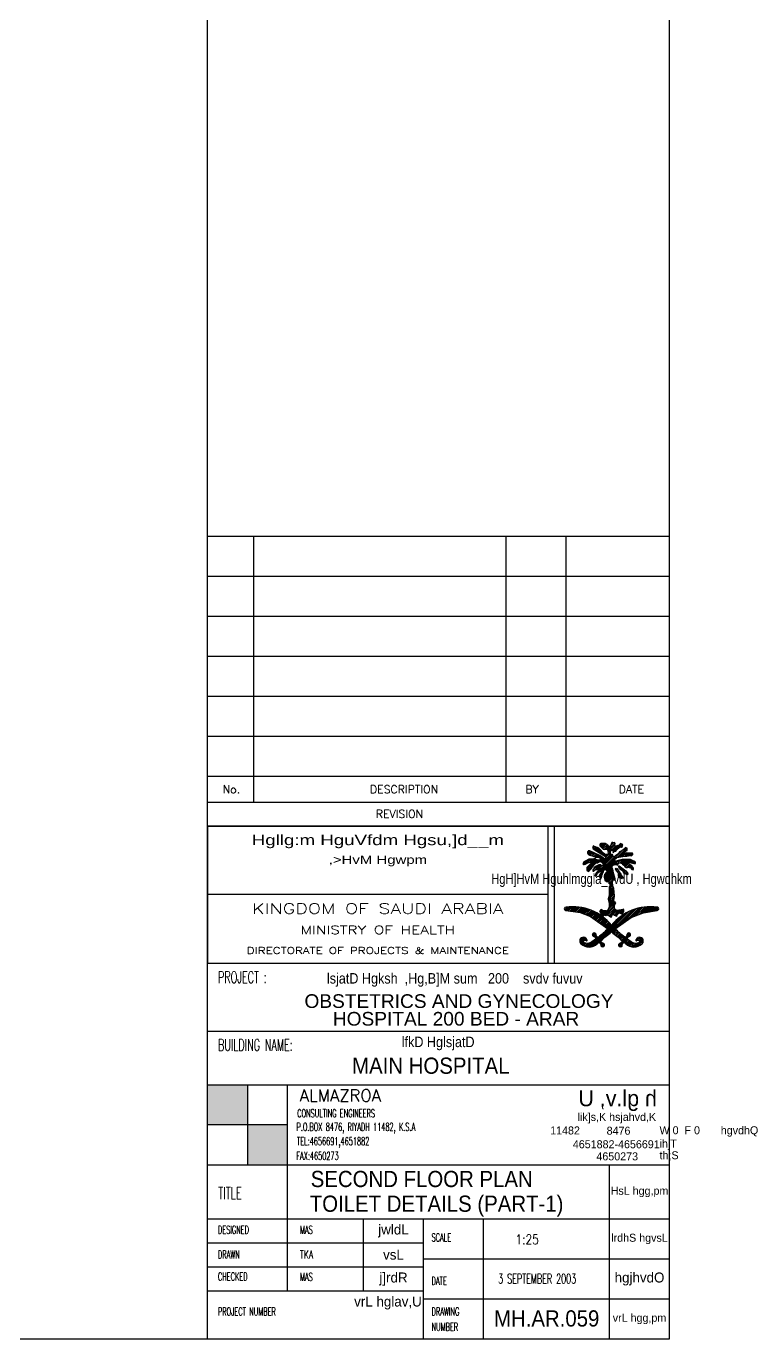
# Model space of a CAD drawing. Extents: x -263967 to -235090, y 196485 to 216410.
# Drawn here: x -239662 to -235090, y 196485 to 204689 of the extents above; entities that cross this region are included whole.
import ezdxf
from ezdxf.enums import TextEntityAlignment as Align

# ---------------------------------------------------------------- set-up
doc = ezdxf.new("R2010")
doc.units = 0
doc.header["$LTSCALE"] = 500
doc.header["$MEASUREMENT"] = 0
doc.layers.get('0').update_dxf_attribs({"linetype": 'CONTINUOUS'})
for name, color, linetype in [('BORDER', 4, 'CONTINUOUS'), ('TEXT-REV', 2, 'CONTINUOUS'), ('TITLE', 1, 'CONTINUOUS'), ('TXT', 2, 'CONTINUOUS'), ('TXT1', 2, 'CONTINUOUS')]:
    doc.layers.add(name, color=color, linetype=linetype)
doc.styles.add('ABORD1', font='XARB.shx', dxfattribs={"height": 500})
doc.styles.add('BR', font='BR.SHX', dxfattribs={"width": 0.7})
doc.styles.add('Easy', font='xarb.shx', dxfattribs={"width": 0.8, "height": 350})
doc.styles.add('EBORD1', font='ROMANS.shx', dxfattribs={"width": 0.75, "height": 200})
doc.styles.add('EBORD3', font='romant', dxfattribs={"height": 0.2})
doc.styles.add('KUFI', font='KUFI-SLD.SHX')
doc.styles.add('ROMANC', font='ROMANC.SHX', dxfattribs={"oblique": 0.9, "height": 200})
doc.styles.add('ROMANS', font='romans.shx', dxfattribs={"width": 0.6})
doc.styles.add('TTXT', font='swisse.ttf', dxfattribs={"width": 0.9})

# ---------------------------------------------------------------- blocks, each defined once
blk = doc.blocks.new('A0-BOX')
at = {"layer": 'TITLE'}
for p, q in [((101.75, 0), (101.75, 79.7)), ((113.3, 0), (113.3, 79.7)), ((0, 0), (113.3, 0))]:
    blk.add_line(p, q, dxfattribs=at)
blk = doc.blocks.new('*X166')
at = {"color": 0}
for p, q in [((19.514, 40.851), (19.545, 40.882)), ((19.525, 40.844), (19.565, 40.884)), ((19.54, 40.842), (19.583, 40.885)), ((19.555, 40.839), (19.601, 40.885)), ((19.571, 40.837), (19.619, 40.885)), ((19.586, 40.835), (19.635, 40.884)), ((19.602, 40.832), (19.652, 40.883)), ((20.3, 40.788), (20.393, 40.881)), ((20.327, 40.798), (20.412, 40.883)), ((20.355, 40.808), (20.431, 40.884)), ((20.382, 40.818), (20.45, 40.885)), ((20.404, 40.821), (20.467, 40.885)), ((20.425, 40.825), (20.484, 40.884)), ((20.447, 40.829), (20.501, 40.883)), ((20.468, 40.833), (20.517, 40.882)), ((19.512, 40.867), (19.525, 40.88)), ((19.617, 40.83), (19.668, 40.881)), ((19.632, 40.828), (19.683, 40.879)), ((19.648, 40.825), (19.699, 40.876)), ((19.663, 40.823), (19.713, 40.874)), ((19.678, 40.821), (19.728, 40.87)), ((19.693, 40.817), (19.742, 40.867)), ((19.706, 40.813), (19.756, 40.863)), ((19.718, 40.808), (19.769, 40.859)), ((19.731, 40.803), (19.783, 40.854)), ((19.744, 40.798), (19.796, 40.85)), ((19.757, 40.794), (19.808, 40.845)), ((19.77, 40.789), (19.821, 40.84)), ((19.783, 40.784), (19.833, 40.834)), ((19.796, 40.779), (19.845, 40.828)), ((19.796, 40.443), (20.131, 40.779)), ((19.807, 40.773), (19.857, 40.822)), ((19.817, 40.765), (19.868, 40.816)), ((19.817, 40.447), (20.182, 40.812)), ((19.828, 40.758), (19.879, 40.81)), ((19.838, 40.751), (19.891, 40.803)), ((19.847, 40.459), (20.219, 40.831)), ((19.848, 40.743), (19.901, 40.796)), ((19.858, 40.736), (19.912, 40.789)), ((19.869, 40.728), (19.922, 40.782)), ((19.879, 40.721), (19.933, 40.775)), ((19.889, 40.714), (19.943, 40.767)), ((19.9, 40.706), (19.952, 40.759)), ((19.91, 40.699), (19.962, 40.751)), ((19.92, 40.692), (19.971, 40.743)), ((19.95, 40.544), (20.251, 40.845)), ((20.03, 40.607), (20.279, 40.855)), ((20.12, 40.679), (20.304, 40.864)), ((20.183, 40.724), (20.328, 40.87)), ((20.244, 40.768), (20.351, 40.875)), ((20.272, 40.778), (20.372, 40.879)), ((20.489, 40.836), (20.533, 40.88)), ((20.511, 40.84), (20.543, 40.873)), ((20.532, 40.844), (20.547, 40.858)), ((19.82, 40.573), (19.844, 40.597)), ((19.931, 40.684), (19.981, 40.734)), ((19.941, 40.677), (19.99, 40.725)), ((19.951, 40.67), (19.998, 40.717)), ((19.962, 40.662), (20.007, 40.707)), ((19.972, 40.655), (20.015, 40.698)), ((19.982, 40.648), (20.024, 40.689)), ((20.04, 40.599), (20.076, 40.635)), ((20.049, 40.591), (20.085, 40.627)), ((20.059, 40.583), (20.094, 40.618)), ((20.069, 40.575), (20.104, 40.61)), ((20.079, 40.568), (20.113, 40.601)), ((20.146, 40.51), (20.23, 40.594)), ((20.198, 40.58), (20.215, 40.597)), ((19.68, 40.504), (19.725, 40.55)), ((19.684, 40.491), (19.739, 40.546)), ((19.684, 40.526), (19.704, 40.546)), ((19.691, 40.48), (19.75, 40.539)), ((19.7, 40.472), (19.724, 40.495)), ((19.711, 40.464), (19.734, 40.488)), ((19.722, 40.458), (19.748, 40.484)), ((19.734, 40.452), (19.765, 40.483)), ((19.746, 40.517), (19.757, 40.529)), ((19.747, 40.448), (19.786, 40.486)), ((19.757, 40.51), (19.762, 40.516)), ((19.762, 40.444), (19.828, 40.511)), ((19.778, 40.443), (19.894, 40.559)), ((19.826, 40.562), (19.855, 40.591)), ((19.838, 40.556), (19.861, 40.579)), ((19.85, 40.55), (19.863, 40.564)), ((19.857, 40.54), (19.871, 40.554)), ((19.896, 40.491), (19.912, 40.507)), ((19.905, 40.482), (19.918, 40.495)), ((19.911, 40.47), (19.928, 40.487)), ((19.913, 40.455), (19.941, 40.483)), ((19.922, 40.446), (19.95, 40.474)), ((19.94, 40.446), (19.95, 40.456)), ((20.09, 40.56), (20.123, 40.593)), ((20.099, 40.552), (20.132, 40.585)), ((20.108, 40.473), (20.119, 40.484)), ((20.109, 40.456), (20.237, 40.584)), ((20.109, 40.544), (20.142, 40.577)), ((20.117, 40.447), (20.155, 40.484)), ((20.118, 40.536), (20.152, 40.569)), ((20.128, 40.528), (20.161, 40.561)), ((20.133, 40.445), (20.147, 40.458)), ((20.137, 40.52), (20.171, 40.554)), ((20.159, 40.488), (20.202, 40.531)), ((20.175, 40.487), (20.212, 40.524)), ((20.185, 40.479), (20.222, 40.516)), ((20.194, 40.47), (20.233, 40.509)), ((20.205, 40.463), (20.243, 40.502)), ((20.216, 40.457), (20.254, 40.495)), ((20.228, 40.451), (20.265, 40.489)), ((20.241, 40.447), (20.279, 40.485)), ((20.256, 40.444), (20.295, 40.483)), ((20.272, 40.443), (20.315, 40.485)), ((20.291, 40.444), (20.374, 40.527)), ((20.297, 40.521), (20.325, 40.548)), ((20.311, 40.517), (20.344, 40.549)), ((20.313, 40.448), (20.378, 40.513)), ((20.328, 40.515), (20.357, 40.545)), ((20.335, 40.505), (20.367, 40.537)), ((20.346, 40.463), (20.375, 40.492))]:
    blk.add_line(p, q, dxfattribs=at)
blk = doc.blocks.new('*X167')
at = {"color": 0}
for p, q in [((19.767, 41.475), (19.79, 41.498)), ((19.771, 41.461), (19.802, 41.493)), ((19.781, 41.454), (19.814, 41.487)), ((19.794, 41.449), (19.827, 41.482)), ((19.808, 41.445), (19.839, 41.476)), ((19.822, 41.442), (19.851, 41.471)), ((19.824, 41.532), (19.84, 41.548)), ((19.829, 41.52), (19.852, 41.543)), ((19.835, 41.437), (19.863, 41.465)), ((19.839, 41.512), (19.865, 41.538)), ((19.848, 41.432), (19.875, 41.459)), ((19.85, 41.505), (19.878, 41.533)), ((19.861, 41.498), (19.889, 41.526)), ((19.871, 41.491), (19.898, 41.518)), ((19.882, 41.484), (19.907, 41.509)), ((19.893, 41.477), (19.915, 41.5)), ((19.9, 41.556), (19.922, 41.577)), ((19.904, 41.471), (19.924, 41.49)), ((19.907, 41.545), (19.94, 41.577)), ((19.915, 41.464), (19.932, 41.481)), ((19.916, 41.536), (19.959, 41.579)), ((19.916, 41.271), (20.154, 41.509)), ((19.925, 41.527), (19.972, 41.574)), ((19.926, 41.457), (19.941, 41.472)), ((19.927, 41.37), (20.02, 41.463)), ((19.933, 41.359), (20.032, 41.458)), ((19.935, 41.519), (19.981, 41.565)), ((19.937, 41.451), (19.951, 41.465)), ((19.947, 41.513), (19.99, 41.557)), ((19.947, 41.443), (19.962, 41.458)), ((19.964, 41.425), (20.017, 41.478)), ((19.966, 41.515), (20, 41.549)), ((19.98, 41.511), (20.056, 41.588)), ((19.988, 41.502), (20.068, 41.582)), ((19.991, 41.487), (20.063, 41.559)), ((19.992, 41.47), (20.073, 41.551)), ((20.025, 41.574), (20.04, 41.589)), ((20.042, 41.503), (20.097, 41.557)), ((20.044, 41.487), (20.133, 41.576)), ((20.068, 41.493), (20.093, 41.518)), ((20.075, 41.412), (20.192, 41.529)), ((20.097, 41.523), (20.144, 41.569)), ((20.108, 41.428), (20.202, 41.521)), ((20.13, 41.431), (20.171, 41.473)), ((20.132, 41.54), (20.15, 41.557)), ((20.151, 41.435), (20.19, 41.474)), ((20.171, 41.437), (20.208, 41.474)), ((20.191, 41.44), (20.224, 41.473)), ((20.201, 41.502), (20.202, 41.504)), ((20.212, 41.443), (20.242, 41.473)), ((20.234, 41.448), (20.258, 41.472)), ((20.247, 41.442), (20.263, 41.459)), ((19.717, 41.354), (19.752, 41.389)), ((19.727, 41.347), (19.786, 41.406)), ((19.758, 41.29), (19.869, 41.4)), ((19.759, 41.308), (19.81, 41.359)), ((19.763, 41.365), (19.805, 41.407)), ((19.764, 41.278), (19.883, 41.397)), ((19.776, 41.272), (19.818, 41.314)), ((19.787, 41.371), (19.824, 41.408)), ((19.808, 41.374), (19.842, 41.409)), ((19.817, 41.366), (19.857, 41.406)), ((19.825, 41.286), (19.874, 41.335)), ((19.83, 41.273), (19.9, 41.343)), ((19.857, 41.247), (20.048, 41.438)), ((19.86, 41.427), (19.887, 41.454)), ((19.867, 41.292), (19.915, 41.34)), ((19.871, 41.367), (19.9, 41.396)), ((19.879, 41.428), (19.899, 41.448)), ((19.883, 41.291), (19.928, 41.336)), ((19.893, 41.424), (19.909, 41.441)), ((19.894, 41.266), (20.064, 41.436)), ((19.9, 41.378), (19.94, 41.418)), ((19.901, 41.397), (19.929, 41.425)), ((19.903, 41.417), (19.919, 41.433)), ((19.916, 41.376), (19.952, 41.412)), ((19.937, 41.345), (20.044, 41.452)), ((19.956, 41.435), (19.978, 41.456)), ((19.956, 41.293), (20.071, 41.408)), ((19.969, 41.289), (20.069, 41.388)), ((19.975, 41.277), (20.086, 41.388)), ((19.975, 41.259), (20.037, 41.321)), ((20.063, 41.346), (20.11, 41.394)), ((20.08, 41.346), (20.133, 41.399)), ((20.095, 41.344), (20.097, 41.345)), ((20.115, 41.364), (20.154, 41.402)), ((20.131, 41.362), (20.171, 41.402)), ((20.144, 41.357), (20.189, 41.402)), ((20.153, 41.349), (20.207, 41.403)), ((20.163, 41.341), (20.225, 41.403)), ((20.171, 41.332), (20.203, 41.363)), ((20.18, 41.322), (20.213, 41.356)), ((20.192, 41.316), (20.225, 41.349)), ((20.21, 41.317), (20.236, 41.343)), ((20.212, 41.372), (20.241, 41.401)), ((20.225, 41.315), (20.247, 41.336)), ((20.227, 41.369), (20.252, 41.394)), ((20.239, 41.311), (20.256, 41.328)), ((20.242, 41.366), (20.264, 41.389)), ((20.247, 41.301), (20.264, 41.318)), ((20.256, 41.363), (20.278, 41.385)), ((20.271, 41.361), (20.288, 41.378)), ((20.288, 41.36), (20.292, 41.364)), ((19.85, 41.223), (19.871, 41.243)), ((19.897, 41.216), (19.933, 41.252)), ((19.903, 41.24), (19.949, 41.285)), ((19.903, 41.204), (19.923, 41.225)), ((19.906, 41.19), (19.917, 41.201)), ((19.949, 41.215), (20.038, 41.304)), ((19.95, 41.198), (20.044, 41.292)), ((19.953, 41.184), (20.046, 41.277)), ((19.957, 41.24), (19.975, 41.259)), ((19.96, 41.173), (20.049, 41.262)), ((19.97, 41.166), (20.053, 41.249)), ((19.981, 41.159), (20.057, 41.235)), ((20, 41.16), (20.061, 41.221)), ((20.006, 41.148), (20.065, 41.208)), ((20.054, 41.178), (20.069, 41.194)), ((20.255, 41.292), (20.27, 41.307)), ((19.994, 40.977), (20.059, 41.042)), ((19.994, 40.96), (20.06, 41.026)), ((20, 41.001), (20.057, 41.058)), ((20.003, 41.092), (20.042, 41.131)), ((20.003, 41.075), (20.045, 41.117)), ((20.003, 41.057), (20.047, 41.101)), ((20.003, 41.04), (20.053, 41.089)), ((20.003, 41.022), (20.056, 41.075)), ((20.008, 41.133), (20.042, 41.167)), ((20.012, 41.119), (20.04, 41.147)), ((19.95, 40.792), (20.066, 40.907)), ((19.964, 40.788), (20.06, 40.885)), ((19.99, 40.85), (20.072, 40.932)), ((19.997, 40.945), (20.062, 41.01)), ((20.001, 40.931), (20.061, 40.991)), ((20.001, 40.878), (20.062, 40.939)), ((20.004, 40.916), (20.058, 40.971)), ((20.005, 40.9), (20.056, 40.951)), ((19.9, 40.83), (19.92, 40.851)), ((19.905, 40.818), (19.931, 40.844)), ((19.912, 40.807), (19.946, 40.841)), ((19.92, 40.798), (19.962, 40.839)), ((19.931, 40.79), (19.983, 40.843)), ((19.985, 40.792), (20.061, 40.867)), ((19.998, 40.787), (20.066, 40.855)), ((20.01, 40.781), (20.076, 40.847)), ((20.02, 40.774), (20.036, 40.789)), ((20.048, 40.802), (20.09, 40.844)), ((20.058, 40.794), (20.111, 40.847)), ((20.069, 40.788), (20.131, 40.85)), ((20.084, 40.784), (20.093, 40.794)), ((20.116, 40.817), (20.157, 40.857)), ((20.128, 40.811), (20.166, 40.849)), ((20.142, 40.807), (20.161, 40.827))]:
    blk.add_line(p, q, dxfattribs=at)
blk = doc.blocks.new('*X168')
at = {"color": 0}
for p, q in [((20.076, 41.289), (20.089, 41.302)), ((20.082, 41.277), (20.096, 41.292)), ((20.09, 41.268), (20.104, 41.282)), ((20.099, 41.259), (20.111, 41.271)), ((20.106, 41.249), (20.119, 41.261)), ((20.107, 41.232), (20.126, 41.251)), ((20.111, 41.218), (20.133, 41.24)), ((20.117, 41.207), (20.139, 41.229)), ((20.127, 41.198), (20.146, 41.217)), ((20.139, 41.193), (20.152, 41.206))]:
    blk.add_line(p, q, dxfattribs=at)
blk = doc.blocks.new('*X169')
at = {"color": 0}
for p, q in [((20.11, 41.323), (20.118, 41.331)), ((20.114, 41.309), (20.128, 41.323)), ((20.12, 41.298), (20.138, 41.316)), ((20.131, 41.291), (20.148, 41.308)), ((20.142, 41.284), (20.158, 41.301)), ((20.152, 41.277), (20.168, 41.293)), ((20.158, 41.266), (20.178, 41.285)), ((20.164, 41.254), (20.188, 41.277)), ((20.174, 41.246), (20.196, 41.268)), ((20.187, 41.241), (20.204, 41.259)), ((20.199, 41.236), (20.205, 41.241))]:
    blk.add_line(p, q, dxfattribs=at)

msp = doc.modelspace()

# ---------------------------------------------------------------- linework, layer by layer
at = {"layer": 'BORDER'}
msp.add_line((-236398.7, 199261.6), (-238529.3, 199261.6), dxfattribs=at)
for points in [[(-236398.7, 199690.1), (-238529.3, 199690.1), (-238529.3, 198833.1), (-236398.7, 198833.1)], [(-236361.8, 199690.1), (-236361.8, 198833.1), (-235641.4, 198833.1), (-235641.4, 199690.1)], [(-235983.7, 199354.5), (-235980.2, 199360.1), (-235993.2, 199403), (-235994.2, 199409.6), (-235995.9, 199420.3), (-235998.5, 199424.3), (-235999.7, 199432.2), (-235997.7, 199444.2), (-235997.3, 199444.7), (-235992.4, 199445.7), (-235987.5, 199447.9), (-235981.4, 199450.3), (-235979.7, 199449.1), (-235976, 199449.2), (-235971, 199448.2), (-235965.1, 199447.2), (-235965.2, 199449.7), (-235958.9, 199457), (-235957.3, 199458.7), (-235949.9, 199459.4), (-235940.2, 199456.1), (-235934.2, 199451.4), (-235926.2, 199445.1), (-235919.5, 199436.3), (-235913.2, 199431.9), (-235904.4, 199431.4), (-235896.2, 199433.4), (-235892.5, 199431.1), (-235884.5, 199429.4), (-235876.1, 199418), (-235868.3, 199417.2), (-235867.1, 199421), (-235866.2, 199427.7), (-235868.4, 199431.3), (-235872.6, 199434.9), (-235876.3, 199441.3), (-235903.5, 199457.1), (-235908.6, 199461.9), (-235907.9, 199464.4), (-235900.8, 199463.9), (-235864.4, 199456.7), (-235854.1, 199456.7), (-235853.8, 199460.5), (-235854, 199464.6), (-235857.1, 199467.8), (-235861.7, 199470.9), (-235873.4, 199473.7), (-235884.9, 199481.1), (-235937.5, 199480.7), (-235962.1, 199475.1), (-235976.4, 199471.2), (-235981.1, 199472.2), (-235984.2, 199479.2), (-235978.7, 199485.5), (-235969.5, 199492.5), (-235958.9, 199495.2), (-235933.5, 199499.6), (-235907.4, 199502.5), (-235886.8, 199506.7), (-235878.9, 199503.3), (-235870.5, 199512.8), (-235869.8, 199515.6), (-235873.3, 199520.5), (-235881.6, 199520.9), (-235896.5, 199521.2), (-235908.1, 199522.4), (-235920.8, 199519.9), (-235928.8, 199524.3), (-235913.7, 199534.2), (-235905.1, 199538.2), (-235905.4, 199544.8), (-235905.6, 199551.4), (-235909.8, 199552.6), (-235915.3, 199555.2), (-235919.8, 199552.5), (-235928.9, 199544.3), (-235939.8, 199536), (-235954.7, 199527.9), (-235959.8, 199519.4), (-235964.1, 199514.3), (-235972.1, 199507.8), (-235977.8, 199505.4), (-235981.4, 199501.6), (-235987.1, 199498.4), (-235991.6, 199498.3), (-235996, 199505.5), (-235995, 199508.9), (-235997.6, 199512.1), (-236001.7, 199512.4), (-236007.6, 199513), (-236009.7, 199516.6), (-236011.1, 199529.8), (-236007.2, 199535.7), (-236003.7, 199539.2), (-235997.9, 199539.9), (-235993.5, 199534.6), (-235995.3, 199528.7), (-235993.1, 199524.7), (-235989.1, 199527.3), (-235986.4, 199532.4), (-235977.7, 199533), (-235966.3, 199548.5), (-235949, 199560.1), (-235941.5, 199558.7), (-235935.4, 199562.7), (-235935.3, 199568.5), (-235933.8, 199573.1), (-235940.1, 199577), (-235942.4, 199579.9), (-235947.7, 199580), (-235952.2, 199577.3), (-235956.5, 199571.4), (-235964.7, 199569.4), (-235977.6, 199565.1), (-235985.2, 199567.4), (-235981.4, 199581.6), (-235982.7, 199586), (-235986.9, 199587.1), (-235989.6, 199585.8), (-235990.7, 199585.5), (-235994.9, 199586.7), (-235997.9, 199587.4), (-236001, 199586.9), (-236004.6, 199582.3), (-236006.7, 199577), (-236007.5, 199573.1), (-236010.1, 199566.7), (-236011, 199565.2), (-236014.6, 199562), (-236018.7, 199562.9), (-236027.2, 199569.8), (-236033.6, 199575.3), (-236036.9, 199579.5), (-236040.9, 199581.9), (-236049.6, 199580.1), (-236056.2, 199580.5), (-236065.8, 199580.3), (-236070.8, 199580.3), (-236074.3, 199578.5), (-236076.5, 199572.3), (-236077.5, 199565.8), (-236056.4, 199546.1), (-236050.2, 199543.9), (-236043.4, 199545.5), (-236039.5, 199545.2), (-236031.2, 199542.7), (-236025.9, 199535.8), (-236025.7, 199530.5), (-236025.8, 199524.7), (-236024.8, 199521.4), (-236025.5, 199518.1), (-236027, 199515), (-236030.7, 199511.6), (-236034, 199511.4), (-236038.1, 199511.3), (-236042.7, 199512.7), (-236046.9, 199515.5), (-236054.2, 199520.6), (-236062.9, 199529.8), (-236068.5, 199536.2), (-236074.2, 199542.9), (-236084, 199551.7), (-236091.6, 199556.4), (-236099.7, 199558.9), (-236104.1, 199560.7), (-236113.9, 199564.6), (-236117.5, 199565.4), (-236118.9, 199565.2), (-236120.8, 199560.5), (-236120.5, 199552.7), (-236117.4, 199547.4), (-236106.1, 199539.3), (-236078.6, 199521.9), (-236052, 199505.7), (-236046.3, 199500.2), (-236041.1, 199494.2), (-236040, 199492.5), (-236040.9, 199488.8), (-236043, 199486), (-236046.4, 199486.1), (-236051.7, 199487.8), (-236052.1, 199488.4), (-236056.3, 199490.7), (-236076.6, 199506.4), (-236139.5, 199535.4), (-236148.8, 199535.4), (-236149.6, 199533.7), (-236153.9, 199528.1), (-236153.3, 199522), (-236152.5, 199515.4), (-236145.7, 199510.7), (-236140.7, 199508.4), (-236132.3, 199505.8), (-236124.7, 199504.1), (-236113.8, 199500.7), (-236109.2, 199499.3), (-236103.2, 199494.2), (-236094.2, 199496.2), (-236090, 199495.6), (-236083.3, 199493.7), (-236078.3, 199492.7), (-236075.3, 199488.2), (-236073.8, 199482.5), (-236076.9, 199477.9), (-236077.3, 199477.4), (-236080.6, 199476.9), (-236085.6, 199477.1), (-236094.3, 199479.7), (-236098.9, 199480.3), (-236104.1, 199484.2), (-236113.6, 199484.7), (-236144.5, 199482.5), (-236169.3, 199469.5), (-236172.6, 199468.6), (-236175.8, 199465.6), (-236181.3, 199457.1), (-236182, 199454.9), (-236181.4, 199450.8), (-236179.7, 199450.5), (-236176, 199449), (-236173.9, 199449.5), (-236169, 199452.1), (-236157.3, 199458.9), (-236152.8, 199460.7), (-236144.2, 199462.3), (-236139.7, 199464.1), (-236133.9, 199463.5), (-236130.3, 199465), (-236128.1, 199464.6), (-236125.3, 199462.4), (-236124.9, 199460.1), (-236126.6, 199457.2), (-236135.6, 199453.1), (-236145.2, 199444.3), (-236157.1, 199431.9), (-236157.7, 199426.9), (-236158.6, 199421.6), (-236158.2, 199418.3), (-236158, 199413.3), (-236155.7, 199410.1), (-236150.6, 199407.8), (-236150.3, 199407.8), (-236147.3, 199406.3), (-236142.8, 199407.7), (-236142.5, 199411), (-236130.1, 199421.6), (-236115.4, 199443.4), (-236099.3, 199459.1), (-236091.9, 199461.1), (-236085.8, 199463.4), (-236078.5, 199467.1), (-236073.6, 199467.6), (-236067.7, 199465.8), (-236061.8, 199462.8), (-236058.6, 199456.6), (-236057.7, 199453.8), (-236055.9, 199450.1), (-236056.2, 199446.8), (-236060.2, 199443.3), (-236063.8, 199442), (-236067.2, 199443.5), (-236070.8, 199446.7), (-236082.7, 199446.8), (-236103.4, 199437.1), (-236113.4, 199428.4), (-236116, 199420.4), (-236119.6, 199417.7), (-236121, 199410.7), (-236119.5, 199407.7), (-236117.3, 199407.1), (-236115.1, 199408.5), (-236109.5, 199414), (-236088.7, 199420.3), (-236085.1, 199414.7), (-236098.9, 199397.5), (-236103.8, 199388.6), (-236105.1, 199384.7), (-236107.3, 199380.9), (-236106.3, 199378.4), (-236101.2, 199377.7), (-236097.4, 199381.9), (-236092.5, 199393.6), (-236088.5, 199397.1), (-236073.8, 199409), (-236068.1, 199411.2), (-236068.1, 199399.8), (-236080, 199381.7), (-236078.6, 199371.9), (-236074.7, 199366), (-236074.8, 199360.1), (-236074, 199359.4), (-236070.4, 199360.6), (-236065.8, 199369.9), (-236065, 199377.7), (-236061.5, 199386.1), (-236059.7, 199391.2), (-236057.9, 199397.5), (-236053.7, 199404.7), (-236051.4, 199411.4), (-236047.1, 199418.7), (-236044.6, 199418.8), (-236039.3, 199417.2), (-236036.2, 199415), (-236033.9, 199407.6), (-236034.4, 199399.3), (-236040, 199394.9), (-236046.7, 199386.8), (-236049.3, 199378), (-236050.1, 199369.2), (-236045.9, 199351.9), (-236030.4, 199341.5), (-236022.6, 199344.3), (-236017.9, 199340.4), (-236016.2, 199330), (-236013.8, 199319.4), (-236014.7, 199314), (-236017.5, 199310.5), (-236019, 199305.9), (-236018.5, 199274.8), (-236018.8, 199259.6), (-236025.1, 199233.2), (-236019.3, 199210.2), (-236018.2, 199203.3), (-236018, 199198.7), (-236017.5, 199188.4), (-236019, 199184.2), (-236023.5, 199172.5), (-236026.1, 199165.7), (-236033.3, 199158.8), (-236037.9, 199159.5), (-236055.9, 199161), (-236062.1, 199163.4), (-236063.3, 199165), (-236067.2, 199167.4), (-236073.2, 199163.8), (-236075.2, 199161.3), (-236077.4, 199154.9), (-236074.7, 199147.6), (-236071.2, 199143.2), (-236068.4, 199137), (-236061.2, 199134.5), (-236057.3, 199126.7), (-236054.9, 199129), (-236050.4, 199132), (-236045.2, 199135.2), (-236039.9, 199129.5), (-236033.8, 199135.8), (-236027.8, 199132), (-236018, 199129.2), (-236010.3, 199123.3), (-236004.3, 199119.8), (-236003.3, 199122.3), (-236001.8, 199126.5), (-235998.8, 199134.9), (-235996.5, 199138), (-235993.5, 199138.9), (-235990.6, 199136.9), (-235985, 199132.6), (-235977, 199128.3), (-235974.9, 199127.6), (-235968.4, 199130.4), (-235965.6, 199139.2), (-235955, 199147.5), (-235949.6, 199146), (-235946.5, 199143.3), (-235941.5, 199141.9), (-235934.9, 199141.6), (-235930.1, 199147.3), (-235929.1, 199151), (-235926.4, 199157.7), (-235925.8, 199161.9), (-235926, 199168.1), (-235931.5, 199170.4), (-235933.9, 199167.8), (-235943.8, 199166.1), (-235973.6, 199162), (-235984, 199169.5), (-235986, 199176.8), (-235986, 199187.2), (-235985.7, 199192.5), (-235977.7, 199211.9), (-235985, 199216.7), (-235988.7, 199224.4), (-235985, 199253), (-235989, 199299.7), (-235993.9, 199310.3), (-235995.2, 199321.8), (-235998.1, 199332.1), (-235997.2, 199338.7), (-235995.7, 199344.6), (-235997.6, 199349), (-235996.4, 199352), (-235992, 199354.2), (-235986.9, 199351.9)], [(-235959.3, 199441.6), (-235955.8, 199442.2), (-235914, 199410.4), (-235903.5, 199398.4), (-235901.3, 199392.1), (-235906.3, 199385.7), (-235925.3, 199393.4), (-235933.2, 199409), (-235954.3, 199423.1)], [(-235974.9, 199426), (-235970.6, 199424.6), (-235945.2, 199389.9), (-235933.2, 199367.3), (-235936, 199359.5), (-235951.5, 199365.9), (-235959.3, 199378.6), (-235960, 199394.9), (-235972.7, 199407.6), (-235979.1, 199421)]]:
    msp.add_lwpolyline(points, close=True, dxfattribs=at)
msp.add_lwpolyline([(-236199, 199148.7), (-236135.3, 199125.4), (-236026.2, 199047.6, -0.026577), (-236086.1, 198996.2, -0.328765), (-236092.2, 198996.1, -0.190795), (-236100, 199008, 2.810621), (-236111.6, 198998.7, -0.174374), (-236102, 198989.7, -0.369193), (-236103.6, 198983.2, -0.012899), (-236135.2, 198961.5, -0.199095), (-236173.4, 198959.9, -0.316367), (-236178.1, 198966.8, -0.717128), (-236161.4, 198973.7, 1), (-236156.4, 198977.3, 1.331258), (-236195.4, 198954.1, 0.394606), (-236092.7, 198954.1, -0.000182), (-236085.4, 198960.5, -0.343862), (-236079, 198960.8, -0.191681), (-236071.2, 198948.8, 2.810621), (-236059.6, 198958.2, -0.204992), (-236070.1, 198969.3, -0.312358), (-236068.6, 198975, -0.000757), (-236037.9, 199001.3, 0.024376), (-236003.8, 199027.8, 0.024376), (-235969.7, 199001.3, -0.000757), (-235939, 198975, -0.312358), (-235937.5, 198969.3, -0.204992), (-235948, 198958.2, 2.810621), (-235936.4, 198948.8, -0.191681), (-235928.6, 198960.8, -0.343862), (-235922.2, 198960.5, -0.000182), (-235914.9, 198954.1, 0.394606), (-235812.3, 198954.1, 1.331258), (-235851.3, 198977.3, 1), (-235846.2, 198973.7, -0.717128), (-235829.5, 198966.8, -0.316367), (-235834.2, 198959.9, -0.199095), (-235872.4, 198961.5, -0.012899), (-235904, 198983.2, -0.369193), (-235905.6, 198989.7, -0.174374), (-235896.1, 198998.7, 2.810621), (-235907.6, 199008, -0.190795), (-235915.4, 198996.1, -0.328765), (-235921.5, 198996.2, -0.026577), (-235981.4, 199047.6), (-235881.7, 199119.2), (-235803.3, 199147.5), (-235719.1, 199162.2, 1), (-235719.5, 199183.4, 0.259658), (-236003.8, 199070.2, 0.259658), (-236288.2, 199183.4, 1), (-236288.5, 199162.2)], format="xyb", close=True, dxfattribs=at)
at = {"layer": 'TITLE'}
for p, q in [((-238529.3, 196485.4), (-238529.3, 210335.4)), ((-235641.8, 196485.4), (-235641.8, 210335.4)), ((-238529.3, 199690.1), (-235641.2, 199690.1)), ((-235641.2, 199690.1), (-238529.3, 199690.1)), ((-238529.3, 198833.1), (-235641.2, 198833.1))]:
    msp.add_line(p, q, dxfattribs=at)
at = {"layer": 'TITLE', "color": 7}
for p, q in [((-238529.3, 201503), (-235641.2, 201503)), ((-238241.7, 201503), (-238241.7, 199840.2)), ((-236663.9, 201503), (-236663.9, 199840.2)), ((-236288.8, 201503), (-236288.8, 199840.2)), ((-238529.3, 201252.9), (-235641.2, 201252.9)), ((-238529.3, 201002.9), (-235641.2, 201002.9)), ((-238529.3, 200752.8), (-235641.2, 200752.8)), ((-238529.3, 200502.8), (-235641.2, 200502.8)), ((-238529.3, 200252.7), (-235641.2, 200252.7)), ((-238529.3, 200002.7), (-235641.2, 200002.7)), ((-238529.3, 199840.2), (-235641.2, 199840.2)), ((-238029.2, 196785.4), (-238029.2, 198073.2)), ((-236016.3, 196485.4), (-236016.3, 197573.1)), ((-237554.1, 196785.4), (-237554.1, 197235.5)), ((-236803.9, 196485.4), (-236803.9, 197235.5)), ((-238529.3, 197085.5), (-237179, 197085.5)), ((-238529.3, 196935.5), (-237179, 196935.5)), ((-238529.3, 196785.4), (-237179, 196785.4))]:
    msp.add_line(p, q, dxfattribs=at)
at = {"layer": 'TITLE', "color": 2}
for p, q in [((-238529.3, 198408.8), (-235641.2, 198408.8)), ((-238529.3, 198073.2), (-235641.2, 198073.2)), ((-238529.3, 197573.1), (-235641.2, 197573.1)), ((-238529.3, 197235.5), (-235641.2, 197235.5)), ((-237179, 196485.4), (-237179, 197235.5)), ((-237179, 196985.5), (-235641.2, 196985.5)), ((-237179, 196735.4), (-235641.2, 196735.4))]:
    msp.add_line(p, q, dxfattribs=at)
at = {"layer": 'TITLE', "color": 7}
for points in [[(-238529.3, 198073.2), (-238279.2, 198073.2), (-238279.2, 197823.2), (-238529.3, 197823.2)], [(-238029.2, 197573.1), (-238029.2, 197823.2), (-238279.2, 197823.2), (-238279.2, 197573.1)]]:
    msp.add_lwpolyline(points, close=True, dxfattribs=at)
for points in [[(-238279.2, 197823.2), (-238279.2, 198073.2), (-238529.3, 197823.2), (-238529.3, 198073.2)], [(-238279.2, 197823.2), (-238029.2, 197823.2), (-238279.2, 197573.1), (-238029.2, 197573.1)]]:
    msp.add_solid(points, dxfattribs=at)

# ---------------------------------------------------------------- block references
at = {"xscale": 250, "yscale": 250, "zscale": 250}
msp.add_blockref('A0-BOX', (-263966.8, 196485.4), dxfattribs=at)
at = {"layer": 'BORDER', "color": 11, "xscale": 569.9155478286557, "yscale": 569.9155478286557, "zscale": 569.9155478286459}
for name in ['*X167', '*X166']:
    msp.add_blockref(name, (-247418.7, 175884.7), dxfattribs=at)
at = {"layer": 'BORDER', "xscale": 569.9155478286557, "yscale": 569.9155478286557, "zscale": 569.9155478286459}
for name in ['*X169', '*X168']:
    msp.add_blockref(name, (-247418.7, 175884.7), dxfattribs=at)

# ---------------------------------------------------------------- texts
at = {"layer": 'BORDER', "width": 1.35}
for s, height, style, p in [('Hgllg:m HguVfdm Hgsu,]d__m', 64.648, 'ABORD1', (-237464, 199595)), (',>HvM Hgwpm', 51.718, 'ABORD1', (-237464, 199471.9)), ('KINGDOM OF SAUDI ARABIA', 64.648, 'EBORD3', (-237464, 199173.9)), ('MINISTRY OF HEALTH', 51.718, 'EBORD3', (-237464, 199040.9)), ('DIRECTORATE OF PROJECTS & MAINTENANCE', 40.636, 'EBORD1', (-237464, 198911.8))]:
    msp.add_text(s, height=height, dxfattribs=dict(at, style=style)).set_placement(p, align=Align.MIDDLE)
at = {"layer": 'BORDER', "style": 'Easy', "width": 0.8}
msp.add_text('HgH]HvM Hguhlmggla_hvdU , Hgwdhkm', height=64.648, dxfattribs=at).set_placement((-236755.1, 199328.3))
at = {"layer": 'TEXT-REV', "style": 'ROMANS'}
for s, p in [('No.', (-238434.4, 199894.8)), ('DESCRIPTION', (-237513.7, 199894.8)), ('BY', (-236542.2, 199894.8)), ('DATE', (-235958.7, 199894.8)), ('REVISION', (-237476.9, 199741.1))]:
    msp.add_text(s, height=50.01, dxfattribs=at).set_placement(p)
at = {"layer": 'TXT', "style": 'ABORD1', "width": 0.9}
for s, p in [('lsjatD Hgksh  ,Hg,B]M sum   200    svdv fuvuv', (-236983.7, 198730)), ('lfkD HglsjatD', (-237087.4, 198332.8))]:
    msp.add_text(s, height=65.456, dxfattribs=at).set_placement(p, align=Align.MIDDLE)
at = {"layer": 'TXT1', "style": 'ROMANS'}
for s, height, width, p in [('PROJECT :', 72.96, 0.6, (-238463.1, 198708.5)), ('PROJECT :', 72.96, 0.6, (-238463.1, 198708.5)), ('BUILDING NAME:', 72.957, 0.6, (-238463.1, 198285.5)), ('CONSULTING ENGINEERS', 50.01, 0.6, (-237968.2, 197869.4)), ('P.O.BOX 8476, RIYADH 11482, K.S.A', 50.01, 0.6, (-237972.7, 197784.5)), ('TEL:4656691,4651882', 50.01, 0.6, (-237970, 197695.2)), ('FAX:4650273', 50.01, 0.6, (-237973.8, 197603.5)), ('TITLE', 75.02, 0.6, (-238461.2, 197358.8)), ('DESIGNED', 50.01, 0.6, (-238463.7, 197141.7)), ('MAS', 50.01, 0.6, (-237950.9, 197141.7)), ('SCALE', 50.01, 0.6, (-237128.6, 197093.8)), ('DRAWN', 50.01, 0.6, (-238463.7, 196987.3)), ('TKA', 50.01, 0.7, (-237950.9, 196987.3)), ('CHECKED', 50.01, 0.6, (-238463.7, 196848.8)), ('MAS', 50.01, 0.6, (-237950.9, 196847)), ('DATE', 50.01, 0.6, (-237128.6, 196822.2)), ('3 SEPTEMBER 2003', 60.798, 0.6, (-236712.7, 196830.2)), ('PROJECT NUMBER', 50.01, 0.6, (-238463.7, 196630.5)), ('DRAWING', 50.01, 0.6, (-237128.6, 196630.4)), ('NUMBER', 50.01, 0.6, (-237128.6, 196534.5))]:
    msp.add_text(s, height=height, dxfattribs=dict(at, width=width)).set_placement(p)
at = {"layer": 'TXT1', "color": 6, "style": 'TTXT'}
for s, p in [('OBSTETRICS AND GYNECOLOGY', (-236957.3, 198596)), (' HOSPITAL 200 BED - ARAR', (-236992.1, 198485.4))]:
    msp.add_text(s, height=85.518, dxfattribs=at).set_placement(p, align=Align.MIDDLE)
at = {"layer": 'TXT1', "color": 6, "style": 'TTXT', "width": 0.9}
for s, p in [('MAIN HOSPITAL', (-237133.2, 198192.1)), ('SECOND FLOOR PLAN', (-237190.1, 197484.1)), ('TOILET DETAILS (PART-1)', (-237097.1, 197317)), ('MH.AR.059', (-236409, 196612.5))]:
    msp.add_text(s, height=101.33, dxfattribs=at).set_placement(p, align=Align.MIDDLE)
at = {"layer": 'TXT1'}
for s, height, style, p in [('ALMAZROA ', 75.02, 'ROMANC', (-237673.1, 198006.1)), ('lik]s,K hsjahvd,K', 50.01, 'BR', (-235970.5, 197865.6)), ('HsL hgg,pm', 50.01, 'BR', (-235828.7, 197404.3)), ('jwldL', 62.51, 'BR', (-237366.5, 197160.5)), ('lrdhS hgvsL', 50.01, 'BR', (-235828.7, 197110.5)), ('vsL', 62.51, 'BR', (-237366.5, 197010.5)), ('j]rdR', 62.51, 'BR', (-237366.5, 196860.5)), ('hgjhvdO', 62.51, 'BR', (-235828.7, 196860.5)), ('vrL hglav,U', 62.513, 'BR', (-237401, 196710.4)), ('vrL hgg,pm', 50.01, 'BR', (-235828.7, 196610.4))]:
    msp.add_text(s, height=height, dxfattribs=dict(at, style=style)).set_placement(p, align=Align.MIDDLE)
at = {"layer": 'TXT1', "style": 'KUFI', "text_generation_flag": 2}
msp.add_text('h gl.v, U', height=100.02, dxfattribs=at).set_placement((-235720.1, 197938.5))
at = {"layer": 'TXT1', "style": 'BR'}
for s, p in [('11482', (-236387.3, 197762.3)), ('8476', (-236034.3, 197760.7)), ('W 0  F 0       hgvdhQ', (-235703.5, 197763.5)), ('4651882-4656691', (-236245.5, 197676.1)), ('ihjT', (-235703.5, 197680.1)), ('4650273', (-236098.2, 197600.4)), ('th;S', (-235703.5, 197607.2))]:
    msp.add_text(s, height=50.01, dxfattribs=at).set_placement(p)
at = {"layer": 'TXT1', "style": 'ROMANS', "width": 0.8}
msp.add_text('1:25', height=60.8, dxfattribs=at).set_placement((-236604.2, 197136.9), align=Align.TOP_LEFT)

doc.saveas('drawing.dxf')
